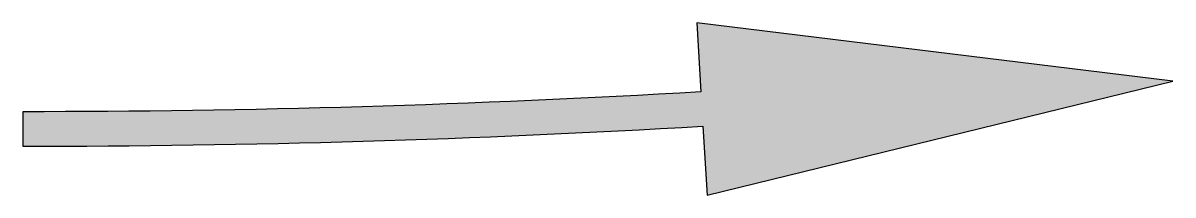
# Model space of a CAD drawing. Header units: metres. Extents: x 0 to 5, y -0.29 to 0.46.
import ezdxf

# ---------------------------------------------------------------- set-up
doc = ezdxf.new("R2010")
doc.units = ezdxf.units.M
doc.header["$LTSCALE"] = 0.2

msp = doc.modelspace()

# ---------------------------------------------------------------- hatches: boundary and pattern name
msp.add_hatch(color=256).paths.add_polyline_path([(2.9272, 0.4613), (2.9449, 0.1618, -0.014734), (0, 0.075), (0, -0.075, 0.014734), (2.9537, 0.0121), (2.9714, -0.2874), (4.9957, 0.2077)])

# ---------------------------------------------------------------- linework, layer by layer
at = {"flags": 128}
msp.add_lwpolyline([(2.9537, 0.0121), (2.9714, -0.2874), (4.9957, 0.2077), (2.9272, 0.4613), (2.9449, 0.1618, -0.014734), (0, 0.075), (0, -0.075, 0.014734)], format="xyb", close=True, dxfattribs=at)

doc.saveas('drawing.dxf')
